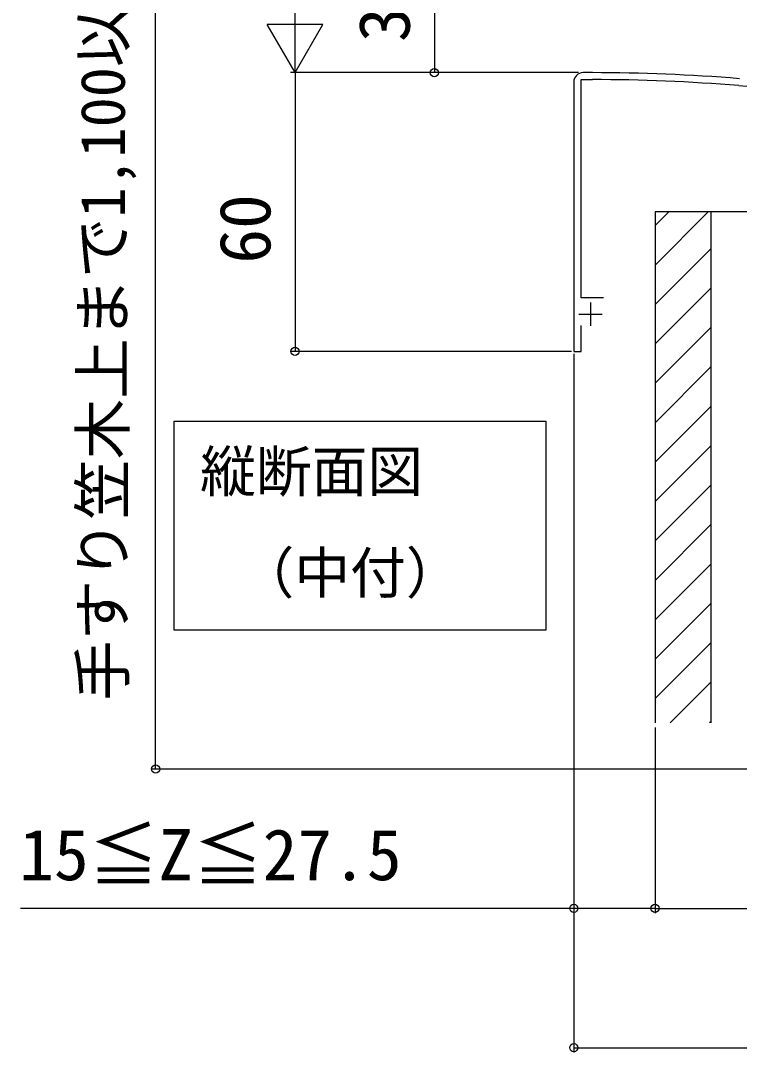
# Model space of a CAD drawing. Units: millimetres, scale not verified. Extents: x -876 to 875, y -1310 to 1303.
# Drawn here: x 165.9 to 320.6, y -173.2 to 48.9 of the extents above; entities that cross this region are included whole.
import ezdxf
from ezdxf.enums import TextEntityAlignment as Align

# ---------------------------------------------------------------- set-up
doc = ezdxf.new("R2010")
doc.units = ezdxf.units.MM
doc.header["$LTSCALE"] = 6
for name, color, linetype in [('0-1_USER1', 3, 'Continuous'), ('0-2_YKK_11', 7, 'Continuous'), ('0-6_YKK_D', 6, 'Continuous'), ('0-8_YSS_K', 3, 'Continuous')]:
    doc.layers.add(name, color=color, linetype=linetype)
doc.styles.add('ＭＳ ゴシック', font='')
doc.styles.get('ＭＳ ゴシック').set_extended_font_data('MS Gothic')

msp = doc.modelspace()

# ---------------------------------------------------------------- linework, layer by layer
at = {"layer": '0-1_USER1'}
msp.add_lwpolyline([(199, -37.279), (279, -37.279), (279, -82.279), (199, -82.279)], close=True, dxfattribs=at)
at = {"layer": '0-2_YKK_11'}
for p, q in [((289, 37.721), (287, 37.721)), ((288.6, -11.779), (288.6, -16.779)), ((286.1, -14.279), (291.1, -14.279))]:
    msp.add_line(p, q, dxfattribs=at)
for points in [[(285, 35.721), (285, -22.279), (286.6, -22.279), (286.6, -16.679)], [(291.4, -10.779), (286.6, -10.779), (286.6, 36.221), (289, 36.221)], [(320.522, 34.923), (384.543, 29.588), (384.736, 29.692), (385.284, 29.646), (385.457, 29.511), (483.4, 21.349), (483.4, -10.779), (478.984, -10.779), (478.501, -11.149)]]:
    msp.add_lwpolyline(points, dxfattribs=at)
for centre, radius, start, end in [((287, 35.721), 2, 90.00001, 179.99999), ((289, -346.98), 384.701, 85.28146, 89.99999), ((289, -346.977), 383.199, 85.28153, 90.00001)]:
    msp.add_arc(centre, radius, start, end, dxfattribs=at)
at = {"layer": '0-6_YKK_D'}
for p, q in [((195, -112.191), (195, 138.1)), ((255, 72.721), (255, 37.721)), ((225, 37.721), (225, 58.506)), ((225, 37.721), (219, 48.114)), ((231, 48.114), (219, 48.114)), ((225, 37.721), (231, 48.114)), ((286, 37.721), (224, 37.721)), ((286, 37.721), (224, 37.721)), ((225, 37.721), (225, -22.279)), ((286, 37.721), (254, 37.721)), ((284.5, -22.279), (224, -22.279)), ((285, -22.779), (285, -143.191)), ((285, -22.779), (285, -173.191)), ((302.5, -103.279), (302.5, -143.191)), ((302.5, -103.279), (302.5, -143.191)), ((466.5, -112.191), (194, -112.191)), ((302.5, -142.191), (467.5, -142.191)), ((285, -172.191), (485, -172.191))]:
    msp.add_line(p, q, dxfattribs=at)
msp.add_lwpolyline([(302.5, -142.191), (285, -142.191), (165.937, -142.191)], dxfattribs=at)
for centre in [(255, 37.721), (225, -22.279), (195, -112.191), (285, -142.191), (302.5, -142.191), (302.5, -142.191), (285, -172.191)]:
    msp.add_circle(centre, 0.875, dxfattribs=at)
at = {"layer": '0-8_YSS_K'}
for p, q in [((313.918, 7.721), (302.5, -3.697)), ((305.433, 7.721), (302.5, 4.789)), ((314.5, 7.721), (314.5, -102.279)), ((314.5, -0.182), (302.5, -12.182)), ((314.5, -8.667), (302.5, -20.667)), ((314.5, -17.153), (302.5, -29.153)), ((314.5, -25.638), (302.5, -37.638)), ((314.5, -34.123), (302.5, -46.123)), ((314.5, -42.608), (302.5, -54.608)), ((314.5, -51.094), (302.5, -63.094)), ((314.5, -59.579), (302.5, -71.579)), ((314.5, -68.064), (302.5, -80.064)), ((314.5, -76.55), (302.5, -88.55)), ((314.5, -85.035), (302.5, -97.035)), ((314.5, -93.52), (305.741, -102.279)), ((314.5, -102.005), (314.227, -102.279))]:
    msp.add_line(p, q, dxfattribs=at)
for points in [[(314.5, 7.721), (302.5, 7.721), (302.5, -102.279)], [(332.5, 7.721), (314.5, 7.721), (314.5, -102.279)]]:
    msp.add_lwpolyline(points, dxfattribs=at)

# ---------------------------------------------------------------- texts
at = {"layer": '0-1_USER1', "style": 'ＭＳ ゴシック'}
for s, p in [('縦断面図', (204.568, -55.165)), ('（中付）', (212.852, -77.006))]:
    msp.add_text(s, height=8.798, dxfattribs=at).set_placement(p, align=Align.BOTTOM_LEFT)
at = {"layer": '0-6_YKK_D', "style": 'ＭＳ ゴシック'}
for s, height, p in [('手すり笠木上まで1,100以上', 9.531, (191.227, -97.509)), ('35', 11, (253, 44.312)), ('60', 11, (223, -3.401))]:
    msp.add_text(s, height=height, rotation=90, dxfattribs=at).set_placement(p, align=Align.BOTTOM_LEFT)
msp.add_text('15≦Z≦27.5', height=11, dxfattribs=at).set_placement((165.636, -139.424), align=Align.BOTTOM_LEFT)

doc.saveas('drawing.dxf')
